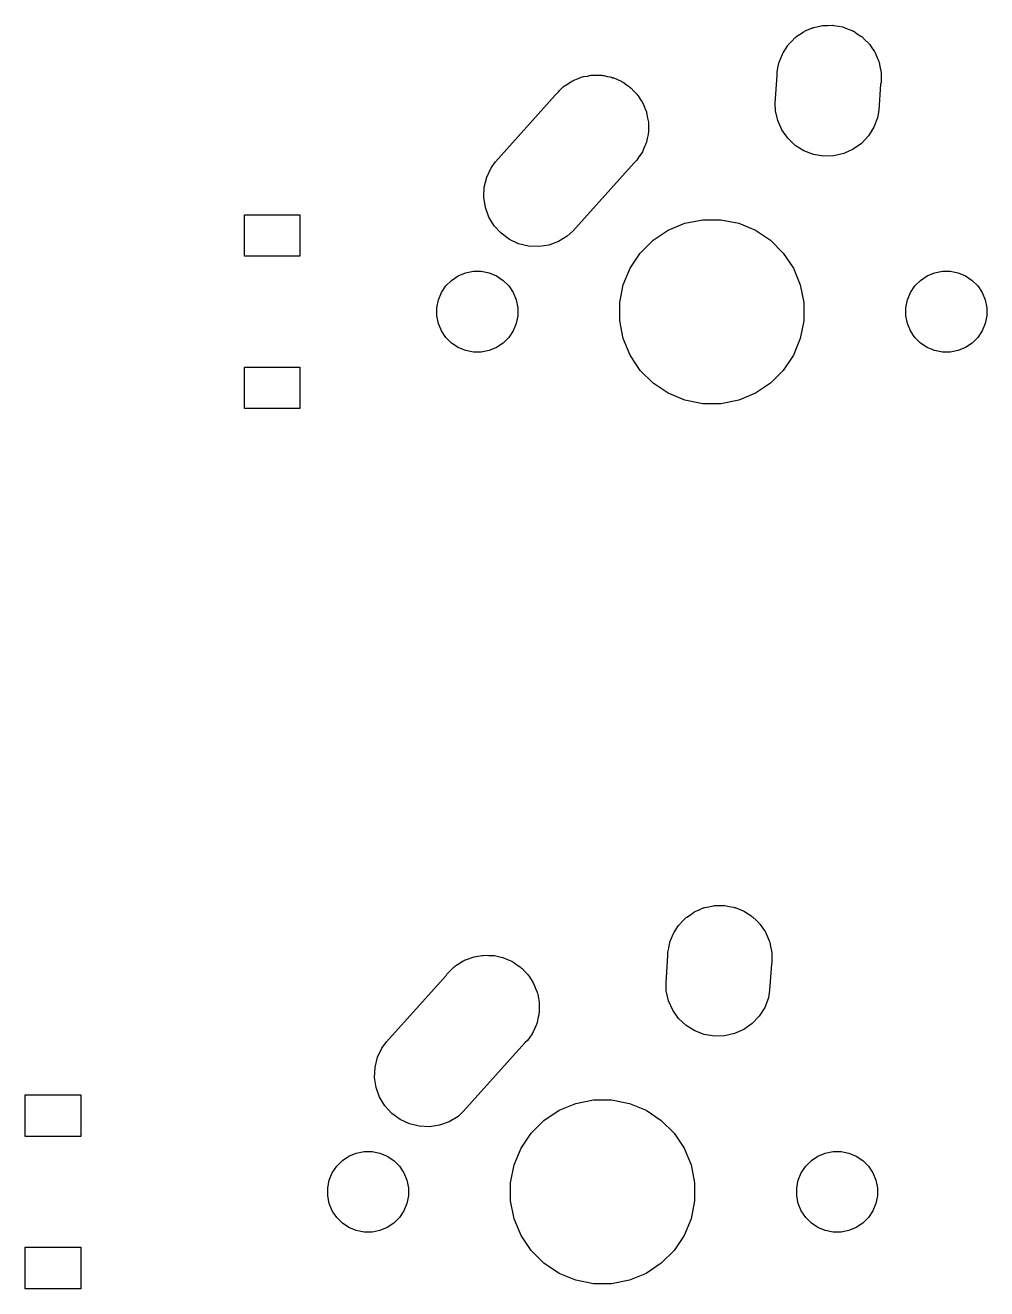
# Model space of a CAD drawing. Extents: x -26.1 to -7.5, y -7.6 to -2.3.
# Drawn here: x -8.309 to -7.489, y -6.554 to -5.476 of the extents above; entities that cross this region are included whole.
import ezdxf

# ---------------------------------------------------------------- set-up
doc = ezdxf.new("R2010")
doc.units = 0
doc.header["$MEASUREMENT"] = 0
doc.layers.add('BLACK', color=7, linetype='CONTINUOUS')

msp = doc.modelspace()

# ---------------------------------------------------------------- linework, layer by layer
at = {"layer": 'BLACK', "linetype": 'CONTINUOUS'}
for p, q in [((-7.63302, -5.47669), (-7.6294, -5.47586)), ((-7.6294, -5.47586), (-7.62874, -5.47584)), ((-7.62874, -5.47584), (-7.6281, -5.47571)), ((-7.6281, -5.47571), (-7.62439, -5.47571)), ((-7.62439, -5.47571), (-7.62068, -5.4756)), ((-7.62068, -5.4756), (-7.62003, -5.47571)), ((-7.62003, -5.47571), (-7.61938, -5.47571)), ((-7.61938, -5.47571), (-7.61574, -5.47643)), ((-7.61574, -5.47643), (-7.61207, -5.47705)), ((-7.65552, -5.48914), (-7.65297, -5.48644)), ((-7.65297, -5.48644), (-7.65244, -5.48606)), ((-7.65244, -5.48606), (-7.65197, -5.4856)), ((-7.65197, -5.4856), (-7.64889, -5.48353)), ((-7.64889, -5.48353), (-7.64586, -5.48138)), ((-7.64586, -5.48138), (-7.64526, -5.48111)), ((-7.64526, -5.48111), (-7.64472, -5.48075)), ((-7.64472, -5.48075), (-7.64129, -5.47933)), ((-7.64129, -5.47933), (-7.6379, -5.47781)), ((-7.6379, -5.47781), (-7.63726, -5.47766)), ((-7.63726, -5.47766), (-7.63666, -5.47741)), ((-7.63666, -5.47741), (-7.63302, -5.47669)), ((-7.61207, -5.47705), (-7.61146, -5.47728)), ((-7.61146, -5.47728), (-7.61082, -5.47741)), ((-7.61082, -5.47741), (-7.60739, -5.47883)), ((-7.60739, -5.47883), (-7.60392, -5.48015)), ((-7.60392, -5.48015), (-7.60337, -5.4805)), ((-7.60337, -5.4805), (-7.60276, -5.48075)), ((-7.60276, -5.48075), (-7.59967, -5.48281)), ((-7.59967, -5.48281), (-7.59653, -5.48478)), ((-7.59653, -5.48478), (-7.59605, -5.48523)), ((-7.59605, -5.48523), (-7.59551, -5.4856)), ((-7.59551, -5.4856), (-7.59288, -5.48822)), ((-7.66299, -5.49902), (-7.66093, -5.49593)), ((-7.66093, -5.49593), (-7.65896, -5.49279)), ((-7.65896, -5.49279), (-7.65851, -5.49231)), ((-7.65851, -5.49231), (-7.65814, -5.49177)), ((-7.65814, -5.49177), (-7.65552, -5.48914)), ((-7.59288, -5.48822), (-7.59018, -5.49077)), ((-7.59018, -5.49077), (-7.5898, -5.4913)), ((-7.5898, -5.4913), (-7.58934, -5.49177)), ((-7.58934, -5.49177), (-7.58727, -5.49485)), ((-7.58727, -5.49485), (-7.58512, -5.49788)), ((-7.58512, -5.49788), (-7.58485, -5.49848)), ((-7.66731, -5.51199), (-7.66669, -5.50833)), ((-7.66669, -5.50833), (-7.66646, -5.50772)), ((-7.66646, -5.50772), (-7.66633, -5.50708)), ((-7.66633, -5.50708), (-7.66491, -5.50365)), ((-7.66491, -5.50365), (-7.66359, -5.50018)), ((-7.66359, -5.50018), (-7.66324, -5.49963)), ((-7.66324, -5.49963), (-7.66299, -5.49902)), ((-7.58485, -5.49848), (-7.58449, -5.49902)), ((-7.58449, -5.49902), (-7.58307, -5.50245)), ((-7.58307, -5.50245), (-7.58155, -5.50584)), ((-7.58155, -5.50584), (-7.5814, -5.50648)), ((-7.5814, -5.50648), (-7.58115, -5.50708)), ((-7.58115, -5.50708), (-7.58043, -5.51072)), ((-7.83508, -5.51993), (-7.83412, -5.51974)), ((-7.83412, -5.51974), (-7.8332, -5.5194)), ((-7.8332, -5.5194), (-7.82985, -5.51889)), ((-7.82985, -5.51889), (-7.82653, -5.51823)), ((-7.82653, -5.51823), (-7.82554, -5.51823)), ((-7.82554, -5.51823), (-7.82457, -5.51808)), ((-7.82457, -5.51808), (-7.82119, -5.51823)), ((-7.82119, -5.51823), (-7.8178, -5.51823)), ((-7.8178, -5.51823), (-7.81684, -5.51842)), ((-7.81684, -5.51842), (-7.81586, -5.51846)), ((-7.81586, -5.51846), (-7.81257, -5.51927)), ((-7.81257, -5.51927), (-7.80925, -5.51993)), ((-7.66965, -5.54196), (-7.66803, -5.51847)), ((-7.66803, -5.51564), (-7.66731, -5.51199)), ((-7.66803, -5.51847), (-7.66803, -5.51564)), ((-7.58043, -5.51072), (-7.5796, -5.51434)), ((-7.5796, -5.51434), (-7.57958, -5.515)), ((-7.57958, -5.515), (-7.57945, -5.51564)), ((-7.57945, -5.51564), (-7.57945, -5.51935)), ((-7.57945, -5.51935), (-7.5794, -5.52088)), ((-7.85368, -5.53132), (-7.85279, -5.53051)), ((-7.85279, -5.53051), (-7.8504, -5.52812)), ((-7.8504, -5.52812), (-7.84958, -5.52757)), ((-7.84958, -5.52757), (-7.84886, -5.52691)), ((-7.84886, -5.52691), (-7.84596, -5.52515)), ((-7.84596, -5.52515), (-7.84315, -5.52327)), ((-7.84315, -5.52327), (-7.84224, -5.52289)), ((-7.84224, -5.52289), (-7.8414, -5.52238)), ((-7.8414, -5.52238), (-7.83821, -5.52123)), ((-7.83821, -5.52123), (-7.83508, -5.51993)), ((-7.80925, -5.51993), (-7.80834, -5.52031)), ((-7.80834, -5.52031), (-7.80738, -5.52054)), ((-7.80738, -5.52054), (-7.80431, -5.52197)), ((-7.80431, -5.52197), (-7.80119, -5.52327)), ((-7.80119, -5.52327), (-7.80037, -5.52382)), ((-7.80037, -5.52382), (-7.79948, -5.52423)), ((-7.79948, -5.52423), (-7.79675, -5.52624)), ((-7.79675, -5.52624), (-7.79393, -5.52812)), ((-7.79393, -5.52812), (-7.79324, -5.52881)), ((-7.79324, -5.52881), (-7.79244, -5.52939)), ((-7.79244, -5.52939), (-7.79016, -5.53189)), ((-7.57975, -5.52587), (-7.58128, -5.54805)), ((-7.57945, -5.52436), (-7.57975, -5.52587)), ((-7.5794, -5.52088), (-7.57945, -5.52153)), ((-7.57945, -5.52153), (-7.57945, -5.52436)), ((-7.90816, -5.59204), (-7.85724, -5.53529)), ((-7.85724, -5.53529), (-7.85657, -5.53429)), ((-7.85657, -5.53429), (-7.85433, -5.53205)), ((-7.85433, -5.53205), (-7.85368, -5.53132)), ((-7.79016, -5.53189), (-7.78776, -5.53429)), ((-7.78776, -5.53429), (-7.78722, -5.5351)), ((-7.78722, -5.5351), (-7.78655, -5.53583)), ((-7.78655, -5.53583), (-7.7848, -5.53873)), ((-7.7848, -5.53873), (-7.78291, -5.54154)), ((-7.78291, -5.54154), (-7.78254, -5.54245)), ((-7.78254, -5.54245), (-7.78203, -5.54329)), ((-7.78203, -5.54329), (-7.78087, -5.54647)), ((-7.78087, -5.54647), (-7.77958, -5.5496)), ((-7.77958, -5.5496), (-7.77938, -5.55056)), ((-7.77938, -5.55056), (-7.77905, -5.55149)), ((-7.77905, -5.55149), (-7.77853, -5.55484)), ((-7.66946, -5.54849), (-7.66965, -5.54196)), ((-7.66751, -5.557), (-7.66946, -5.54849)), ((-7.58128, -5.54805), (-7.58237, -5.5545)), ((-7.77853, -5.55484), (-7.77787, -5.55816)), ((-7.77787, -5.55816), (-7.77787, -5.55914)), ((-7.77787, -5.55914), (-7.77772, -5.56011)), ((-7.77772, -5.56011), (-7.77787, -5.5635)), ((-7.66393, -5.56496), (-7.66751, -5.557)), ((-7.58547, -5.56265), (-7.5901, -5.57005)), ((-7.58237, -5.5545), (-7.58547, -5.56265)), ((-7.77892, -5.57212), (-7.77958, -5.57544)), ((-7.77811, -5.56883), (-7.77892, -5.57212)), ((-7.77807, -5.56785), (-7.77811, -5.56883)), ((-7.77787, -5.56688), (-7.77807, -5.56785)), ((-7.77787, -5.5635), (-7.77787, -5.56688)), ((-7.65888, -5.57207), (-7.66393, -5.56496)), ((-7.65253, -5.57805), (-7.65888, -5.57207)), ((-7.5901, -5.57005), (-7.59608, -5.5764)), ((-7.78346, -5.58432), (-7.78388, -5.58521)), ((-7.78291, -5.5835), (-7.78346, -5.58432)), ((-7.78162, -5.58037), (-7.78291, -5.5835)), ((-7.78019, -5.5773), (-7.78162, -5.58037)), ((-7.77995, -5.57635), (-7.78019, -5.5773)), ((-7.77958, -5.57544), (-7.77995, -5.57635)), ((-7.64514, -5.58268), (-7.65253, -5.57805)), ((-7.63698, -5.58578), (-7.64514, -5.58268)), ((-7.60319, -5.58145), (-7.61115, -5.58503)), ((-7.59608, -5.5764), (-7.60319, -5.58145)), ((-7.91203, -5.59731), (-7.90816, -5.59204)), ((-7.79, -5.59299), (-7.84223, -5.6512)), ((-7.78776, -5.59075), (-7.79, -5.59299)), ((-7.78588, -5.58794), (-7.78776, -5.59075)), ((-7.78388, -5.58521), (-7.78588, -5.58794)), ((-7.62838, -5.58723), (-7.63698, -5.58578)), ((-7.61966, -5.58698), (-7.62838, -5.58723)), ((-7.61115, -5.58503), (-7.61966, -5.58698)), ((-7.9178, -5.61369), (-7.91572, -5.60522)), ((-7.91572, -5.60522), (-7.91203, -5.59731)), ((-7.91818, -5.62241), (-7.9178, -5.61369)), ((-7.91686, -5.63103), (-7.91818, -5.62241)), ((-8.12236, -5.67276), (-8.12236, -5.63732)), ((-8.12236, -5.63732), (-8.07512, -5.63732)), ((-8.07512, -5.63732), (-8.07512, -5.67276)), ((-7.91388, -5.63923), (-7.91686, -5.63103)), ((-7.90935, -5.64669), (-7.91388, -5.63923)), ((-7.90346, -5.65313), (-7.90935, -5.64669)), ((-7.76092, -5.65043), (-7.74664, -5.64452)), ((-7.74664, -5.64452), (-7.73147, -5.6415)), ((-7.73147, -5.6415), (-7.71601, -5.6415)), ((-7.71601, -5.6415), (-7.70084, -5.64452)), ((-7.70084, -5.64452), (-7.68656, -5.65043)), ((-7.89643, -5.65829), (-7.90346, -5.65313)), ((-7.88852, -5.66198), (-7.89643, -5.65829)), ((-7.84705, -5.65561), (-7.85451, -5.66014)), ((-7.84223, -5.6512), (-7.84705, -5.65561)), ((-7.78472, -5.66996), (-7.77378, -5.65903)), ((-7.77378, -5.65903), (-7.76092, -5.65043)), ((-7.68656, -5.65043), (-7.6737, -5.65903)), ((-7.6737, -5.65903), (-7.66277, -5.66996)), ((-7.88005, -5.66406), (-7.88852, -5.66198)), ((-7.87133, -5.66444), (-7.88005, -5.66406)), ((-7.86271, -5.66312), (-7.87133, -5.66444)), ((-7.85451, -5.66014), (-7.86271, -5.66312)), ((-7.79331, -5.68282), (-7.78472, -5.66996)), ((-7.66277, -5.66996), (-7.65417, -5.68282)), ((-8.07512, -5.67276), (-8.12236, -5.67276)), ((-7.9457, -5.69324), (-7.94006, -5.68947)), ((-7.94006, -5.68947), (-7.93379, -5.68688)), ((-7.93379, -5.68688), (-7.92713, -5.68555)), ((-7.92713, -5.68555), (-7.92035, -5.68555)), ((-7.92035, -5.68555), (-7.91369, -5.68688)), ((-7.91369, -5.68688), (-7.90742, -5.68947)), ((-7.90742, -5.68947), (-7.90178, -5.69324)), ((-7.79922, -5.6971), (-7.79331, -5.68282)), ((-7.65417, -5.68282), (-7.64826, -5.6971)), ((-7.5457, -5.69324), (-7.54006, -5.68947)), ((-7.54006, -5.68947), (-7.53379, -5.68688)), ((-7.53379, -5.68688), (-7.52713, -5.68555)), ((-7.52713, -5.68555), (-7.52035, -5.68555)), ((-7.52035, -5.68555), (-7.51369, -5.68688)), ((-7.51369, -5.68688), (-7.50742, -5.68947)), ((-7.50742, -5.68947), (-7.50178, -5.69324)), ((-7.95427, -5.70368), (-7.9505, -5.69804)), ((-7.9505, -5.69804), (-7.9457, -5.69324)), ((-7.90178, -5.69324), (-7.89698, -5.69804)), ((-7.89698, -5.69804), (-7.89321, -5.70368)), ((-7.80224, -5.71227), (-7.79922, -5.6971)), ((-7.64826, -5.6971), (-7.64524, -5.71227)), ((-7.55427, -5.70368), (-7.5505, -5.69804)), ((-7.5505, -5.69804), (-7.5457, -5.69324)), ((-7.50178, -5.69324), (-7.49698, -5.69804)), ((-7.49698, -5.69804), (-7.49321, -5.70368)), ((-7.95819, -5.71661), (-7.95687, -5.70995)), ((-7.95687, -5.70995), (-7.95427, -5.70368)), ((-7.89321, -5.70368), (-7.89062, -5.70995)), ((-7.89062, -5.70995), (-7.88929, -5.71661)), ((-7.80224, -5.72773), (-7.80224, -5.71227)), ((-7.64524, -5.71227), (-7.64524, -5.72773)), ((-7.55819, -5.71661), (-7.55687, -5.70995)), ((-7.55687, -5.70995), (-7.55427, -5.70368)), ((-7.49321, -5.70368), (-7.49062, -5.70995)), ((-7.49062, -5.70995), (-7.48929, -5.71661)), ((-7.95819, -5.72339), (-7.95819, -5.71661)), ((-7.95687, -5.73005), (-7.95819, -5.72339)), ((-7.88929, -5.72339), (-7.89062, -5.73005)), ((-7.88929, -5.71661), (-7.88929, -5.72339)), ((-7.55819, -5.72339), (-7.55819, -5.71661)), ((-7.55687, -5.73005), (-7.55819, -5.72339)), ((-7.48929, -5.72339), (-7.49062, -5.73005)), ((-7.48929, -5.71661), (-7.48929, -5.72339)), ((-7.95427, -5.73632), (-7.95687, -5.73005)), ((-7.89062, -5.73005), (-7.89321, -5.73632)), ((-7.79922, -5.7429), (-7.80224, -5.72773)), ((-7.64524, -5.72773), (-7.64826, -5.7429)), ((-7.55427, -5.73632), (-7.55687, -5.73005)), ((-7.49062, -5.73005), (-7.49321, -5.73632)), ((-7.9505, -5.74196), (-7.95427, -5.73632)), ((-7.9457, -5.74676), (-7.9505, -5.74196)), ((-7.89698, -5.74196), (-7.90178, -5.74676)), ((-7.89321, -5.73632), (-7.89698, -5.74196)), ((-7.79331, -5.75718), (-7.79922, -5.7429)), ((-7.64826, -5.7429), (-7.65417, -5.75718)), ((-7.5505, -5.74196), (-7.55427, -5.73632)), ((-7.5457, -5.74676), (-7.5505, -5.74196)), ((-7.49698, -5.74196), (-7.50178, -5.74676)), ((-7.49321, -5.73632), (-7.49698, -5.74196)), ((-7.94006, -5.75053), (-7.9457, -5.74676)), ((-7.93379, -5.75312), (-7.94006, -5.75053)), ((-7.92713, -5.75445), (-7.93379, -5.75312)), ((-7.92035, -5.75445), (-7.92713, -5.75445)), ((-7.91369, -5.75312), (-7.92035, -5.75445)), ((-7.90742, -5.75053), (-7.91369, -5.75312)), ((-7.90178, -5.74676), (-7.90742, -5.75053)), ((-7.54006, -5.75053), (-7.5457, -5.74676)), ((-7.53379, -5.75312), (-7.54006, -5.75053)), ((-7.52713, -5.75445), (-7.53379, -5.75312)), ((-7.52035, -5.75445), (-7.52713, -5.75445)), ((-7.51369, -5.75312), (-7.52035, -5.75445)), ((-7.50742, -5.75053), (-7.51369, -5.75312)), ((-7.50178, -5.74676), (-7.50742, -5.75053)), ((-8.12236, -5.80268), (-8.12236, -5.76724)), ((-8.12236, -5.76724), (-8.07512, -5.76724)), ((-8.07512, -5.76724), (-8.07512, -5.80268)), ((-7.78472, -5.77004), (-7.79331, -5.75718)), ((-7.65417, -5.75718), (-7.66277, -5.77004)), ((-7.77378, -5.78097), (-7.78472, -5.77004)), ((-7.66277, -5.77004), (-7.6737, -5.78097)), ((-7.76092, -5.78957), (-7.77378, -5.78097)), ((-7.6737, -5.78097), (-7.68656, -5.78957)), ((-7.74664, -5.79548), (-7.76092, -5.78957)), ((-7.73147, -5.7985), (-7.74664, -5.79548)), ((-7.71601, -5.7985), (-7.73147, -5.7985)), ((-7.70084, -5.79548), (-7.71601, -5.7985)), ((-7.68656, -5.78957), (-7.70084, -5.79548)), ((-8.07512, -5.80268), (-8.12236, -5.80268)), ((-7.73787, -6.23175), (-7.73444, -6.23033)), ((-7.73444, -6.23033), (-7.73105, -6.22881)), ((-7.73105, -6.22881), (-7.73041, -6.22866)), ((-7.73041, -6.22866), (-7.72981, -6.22841)), ((-7.72981, -6.22841), (-7.72617, -6.22769)), ((-7.72617, -6.22769), (-7.72255, -6.22686)), ((-7.72255, -6.22686), (-7.72189, -6.22684)), ((-7.72189, -6.22684), (-7.72125, -6.22671)), ((-7.72125, -6.22671), (-7.71754, -6.22671)), ((-7.71754, -6.22671), (-7.71383, -6.2266)), ((-7.71383, -6.2266), (-7.71318, -6.22671)), ((-7.71318, -6.22671), (-7.71253, -6.22671)), ((-7.71253, -6.22671), (-7.70888, -6.22743)), ((-7.70888, -6.22743), (-7.70522, -6.22805)), ((-7.70522, -6.22805), (-7.70461, -6.22828)), ((-7.70461, -6.22828), (-7.70397, -6.22841)), ((-7.70397, -6.22841), (-7.70054, -6.22983)), ((-7.70054, -6.22983), (-7.69707, -6.23115)), ((-7.69707, -6.23115), (-7.69651, -6.2315)), ((-7.75129, -6.24277), (-7.74867, -6.24014)), ((-7.74867, -6.24014), (-7.74612, -6.23744)), ((-7.74612, -6.23744), (-7.74559, -6.23706)), ((-7.74559, -6.23706), (-7.74512, -6.2366)), ((-7.74512, -6.2366), (-7.74204, -6.23453)), ((-7.74204, -6.23453), (-7.73901, -6.23238)), ((-7.73901, -6.23238), (-7.73841, -6.23211)), ((-7.73841, -6.23211), (-7.73787, -6.23175)), ((-7.69651, -6.2315), (-7.69591, -6.23175)), ((-7.69591, -6.23175), (-7.69282, -6.23381)), ((-7.69282, -6.23381), (-7.68968, -6.23578)), ((-7.68968, -6.23578), (-7.6892, -6.23623)), ((-7.6892, -6.23623), (-7.68866, -6.2366)), ((-7.68866, -6.2366), (-7.68603, -6.23922)), ((-7.68603, -6.23922), (-7.68333, -6.24177)), ((-7.68333, -6.24177), (-7.68295, -6.2423)), ((-7.75806, -6.25465), (-7.75674, -6.25118)), ((-7.75674, -6.25118), (-7.75639, -6.25063)), ((-7.75639, -6.25063), (-7.75614, -6.25002)), ((-7.75614, -6.25002), (-7.75408, -6.24693)), ((-7.75408, -6.24693), (-7.75211, -6.24379)), ((-7.75211, -6.24379), (-7.75166, -6.24331)), ((-7.75166, -6.24331), (-7.75129, -6.24277)), ((-7.68295, -6.2423), (-7.68249, -6.24277)), ((-7.68249, -6.24277), (-7.68042, -6.24585)), ((-7.68042, -6.24585), (-7.67827, -6.24888)), ((-7.67827, -6.24888), (-7.678, -6.24948)), ((-7.678, -6.24948), (-7.67764, -6.25002)), ((-7.67764, -6.25002), (-7.67622, -6.25345)), ((-7.76118, -6.26664), (-7.76046, -6.26299)), ((-7.76046, -6.26299), (-7.75984, -6.25933)), ((-7.75984, -6.25933), (-7.75961, -6.25872)), ((-7.75961, -6.25872), (-7.75948, -6.25808)), ((-7.75948, -6.25808), (-7.75806, -6.25465)), ((-7.67622, -6.25345), (-7.6747, -6.25684)), ((-7.6747, -6.25684), (-7.67455, -6.25748)), ((-7.67455, -6.25748), (-7.6743, -6.25808)), ((-7.6743, -6.25808), (-7.67358, -6.26172)), ((-7.67358, -6.26172), (-7.67275, -6.26534)), ((-7.93911, -6.27615), (-7.93629, -6.27427)), ((-7.93629, -6.27427), (-7.93539, -6.27389)), ((-7.93539, -6.27389), (-7.93454, -6.27338)), ((-7.93454, -6.27338), (-7.93136, -6.27223)), ((-7.93136, -6.27223), (-7.92823, -6.27093)), ((-7.92823, -6.27093), (-7.92727, -6.27074)), ((-7.92727, -6.27074), (-7.92635, -6.2704)), ((-7.92635, -6.2704), (-7.923, -6.26989)), ((-7.923, -6.26989), (-7.91968, -6.26923)), ((-7.91968, -6.26923), (-7.91869, -6.26923)), ((-7.91869, -6.26923), (-7.91772, -6.26908)), ((-7.91772, -6.26908), (-7.91434, -6.26923)), ((-7.91434, -6.26923), (-7.91095, -6.26923)), ((-7.91095, -6.26923), (-7.90999, -6.26942)), ((-7.90999, -6.26942), (-7.90901, -6.26946)), ((-7.90901, -6.26946), (-7.90572, -6.27027)), ((-7.90572, -6.27027), (-7.9024, -6.27093)), ((-7.9024, -6.27093), (-7.90149, -6.27131)), ((-7.90149, -6.27131), (-7.90053, -6.27154)), ((-7.90053, -6.27154), (-7.89746, -6.27297)), ((-7.89746, -6.27297), (-7.89434, -6.27427)), ((-7.89434, -6.27427), (-7.89352, -6.27482)), ((-7.7628, -6.29296), (-7.76118, -6.26947)), ((-7.76118, -6.26947), (-7.76118, -6.26664)), ((-7.67275, -6.26534), (-7.67273, -6.266)), ((-7.67273, -6.266), (-7.6726, -6.26664)), ((-7.6726, -6.26664), (-7.6726, -6.27035)), ((-7.6726, -6.27035), (-7.67255, -6.27188)), ((-7.67255, -6.27188), (-7.6726, -6.27253)), ((-7.6726, -6.27253), (-7.6726, -6.27536)), ((-7.94972, -6.28529), (-7.94748, -6.28305)), ((-7.94748, -6.28305), (-7.94683, -6.28232)), ((-7.94683, -6.28232), (-7.94594, -6.28151)), ((-7.94594, -6.28151), (-7.94355, -6.27912)), ((-7.94355, -6.27912), (-7.94273, -6.27857)), ((-7.94273, -6.27857), (-7.94201, -6.27791)), ((-7.94201, -6.27791), (-7.93911, -6.27615)), ((-7.89352, -6.27482), (-7.89263, -6.27523)), ((-7.89263, -6.27523), (-7.8899, -6.27724)), ((-7.8899, -6.27724), (-7.88708, -6.27912)), ((-7.88708, -6.27912), (-7.88639, -6.27981)), ((-7.88639, -6.27981), (-7.88559, -6.28039)), ((-7.88559, -6.28039), (-7.88331, -6.28289)), ((-7.88331, -6.28289), (-7.88091, -6.28529)), ((-7.6729, -6.27687), (-7.67443, -6.29905)), ((-7.6726, -6.27536), (-7.6729, -6.27687)), ((-8.00131, -6.34304), (-7.95039, -6.28629)), ((-7.95039, -6.28629), (-7.94972, -6.28529)), ((-7.88091, -6.28529), (-7.88037, -6.2861)), ((-7.88037, -6.2861), (-7.8797, -6.28683)), ((-7.8797, -6.28683), (-7.87795, -6.28973)), ((-7.87795, -6.28973), (-7.87606, -6.29254)), ((-7.87606, -6.29254), (-7.87569, -6.29345)), ((-7.87569, -6.29345), (-7.87518, -6.29429)), ((-7.87518, -6.29429), (-7.87402, -6.29747)), ((-7.76261, -6.29949), (-7.7628, -6.29296)), ((-7.87402, -6.29747), (-7.87273, -6.3006)), ((-7.87273, -6.3006), (-7.87253, -6.30156)), ((-7.87253, -6.30156), (-7.8722, -6.30249)), ((-7.8722, -6.30249), (-7.87168, -6.30584)), ((-7.87168, -6.30584), (-7.87102, -6.30916)), ((-7.76066, -6.308), (-7.76261, -6.29949)), ((-7.67551, -6.3055), (-7.67862, -6.31365)), ((-7.67443, -6.29905), (-7.67551, -6.3055)), ((-7.87102, -6.30916), (-7.87102, -6.31014)), ((-7.87102, -6.31014), (-7.87087, -6.31111)), ((-7.87087, -6.31111), (-7.87102, -6.3145)), ((-7.87102, -6.3145), (-7.87102, -6.31788)), ((-7.75708, -6.31596), (-7.76066, -6.308)), ((-7.75203, -6.32307), (-7.75708, -6.31596)), ((-7.67862, -6.31365), (-7.68325, -6.32105)), ((-7.87334, -6.3283), (-7.87477, -6.33137)), ((-7.8731, -6.32735), (-7.87334, -6.3283)), ((-7.87273, -6.32644), (-7.8731, -6.32735)), ((-7.87207, -6.32312), (-7.87273, -6.32644)), ((-7.87126, -6.31983), (-7.87207, -6.32312)), ((-7.87122, -6.31885), (-7.87126, -6.31983)), ((-7.87102, -6.31788), (-7.87122, -6.31885)), ((-7.74568, -6.32905), (-7.75203, -6.32307)), ((-7.68923, -6.3274), (-7.69634, -6.33245)), ((-7.68325, -6.32105), (-7.68923, -6.3274)), ((-7.87903, -6.33894), (-7.88091, -6.34175)), ((-7.87703, -6.33621), (-7.87903, -6.33894)), ((-7.87661, -6.33532), (-7.87703, -6.33621)), ((-7.87606, -6.3345), (-7.87661, -6.33532)), ((-7.87477, -6.33137), (-7.87606, -6.3345)), ((-7.73828, -6.33368), (-7.74568, -6.32905)), ((-7.73013, -6.33678), (-7.73828, -6.33368)), ((-7.72153, -6.33823), (-7.73013, -6.33678)), ((-7.71281, -6.33798), (-7.72153, -6.33823)), ((-7.7043, -6.33603), (-7.71281, -6.33798)), ((-7.69634, -6.33245), (-7.7043, -6.33603)), ((-8.00887, -6.35622), (-8.00518, -6.34831)), ((-8.00518, -6.34831), (-8.00131, -6.34304)), ((-7.88315, -6.34399), (-7.93538, -6.4022)), ((-7.88091, -6.34175), (-7.88315, -6.34399)), ((-8.01095, -6.36469), (-8.00887, -6.35622)), ((-8.01133, -6.37341), (-8.01095, -6.36469)), ((-8.01001, -6.38203), (-8.01133, -6.37341)), ((-8.00703, -6.39023), (-8.01001, -6.38203)), ((-8.30926, -6.42376), (-8.30926, -6.38832)), ((-8.30926, -6.38832), (-8.26202, -6.38832)), ((-8.26202, -6.38832), (-8.26202, -6.42376)), ((-8.0025, -6.39769), (-8.00703, -6.39023)), ((-7.83979, -6.39552), (-7.82462, -6.3925)), ((-7.82462, -6.3925), (-7.80916, -6.3925)), ((-7.80916, -6.3925), (-7.79399, -6.39552)), ((-7.99661, -6.40413), (-8.0025, -6.39769)), ((-7.93538, -6.4022), (-7.9402, -6.40661)), ((-7.86693, -6.41003), (-7.85407, -6.40143)), ((-7.85407, -6.40143), (-7.83979, -6.39552)), ((-7.79399, -6.39552), (-7.77971, -6.40143)), ((-7.77971, -6.40143), (-7.76685, -6.41003)), ((-7.98958, -6.40929), (-7.99661, -6.40413)), ((-7.98167, -6.41298), (-7.98958, -6.40929)), ((-7.9732, -6.41506), (-7.98167, -6.41298)), ((-7.95586, -6.41412), (-7.96448, -6.41544)), ((-7.94766, -6.41114), (-7.95586, -6.41412)), ((-7.9402, -6.40661), (-7.94766, -6.41114)), ((-7.87786, -6.42096), (-7.86693, -6.41003)), ((-7.76685, -6.41003), (-7.75591, -6.42096)), ((-8.26202, -6.42376), (-8.30926, -6.42376)), ((-7.96448, -6.41544), (-7.9732, -6.41506)), ((-7.88646, -6.43382), (-7.87786, -6.42096)), ((-7.75591, -6.42096), (-7.74732, -6.43382)), ((-7.89237, -6.4481), (-7.88646, -6.43382)), ((-7.74732, -6.43382), (-7.74141, -6.4481)), ((-8.04365, -6.44904), (-8.03885, -6.44424)), ((-8.03885, -6.44424), (-8.03321, -6.44047)), ((-8.03321, -6.44047), (-8.02694, -6.43788)), ((-8.02694, -6.43788), (-8.02028, -6.43655)), ((-8.02028, -6.43655), (-8.0135, -6.43655)), ((-8.0135, -6.43655), (-8.00684, -6.43788)), ((-8.00684, -6.43788), (-8.00057, -6.44047)), ((-8.00057, -6.44047), (-7.99493, -6.44424)), ((-7.99493, -6.44424), (-7.99013, -6.44904)), ((-7.64365, -6.44904), (-7.63885, -6.44424)), ((-7.63885, -6.44424), (-7.63321, -6.44047)), ((-7.63321, -6.44047), (-7.62694, -6.43788)), ((-7.62694, -6.43788), (-7.62028, -6.43655)), ((-7.62028, -6.43655), (-7.6135, -6.43655)), ((-7.6135, -6.43655), (-7.60684, -6.43788)), ((-7.60684, -6.43788), (-7.60057, -6.44047)), ((-7.60057, -6.44047), (-7.59493, -6.44424)), ((-7.59493, -6.44424), (-7.59013, -6.44904)), ((-8.05001, -6.46095), (-8.04742, -6.45468)), ((-8.04742, -6.45468), (-8.04365, -6.44904)), ((-7.99013, -6.44904), (-7.98636, -6.45468)), ((-7.98636, -6.45468), (-7.98376, -6.46095)), ((-7.89539, -6.46327), (-7.89237, -6.4481)), ((-7.74141, -6.4481), (-7.73839, -6.46327)), ((-7.65001, -6.46095), (-7.64742, -6.45468)), ((-7.64742, -6.45468), (-7.64365, -6.44904)), ((-7.59013, -6.44904), (-7.58636, -6.45468)), ((-7.58636, -6.45468), (-7.58376, -6.46095)), ((-8.05134, -6.46761), (-8.05001, -6.46095)), ((-8.05134, -6.47439), (-8.05134, -6.46761)), ((-7.98376, -6.46095), (-7.98244, -6.46761)), ((-7.98244, -6.46761), (-7.98244, -6.47439)), ((-7.89539, -6.47873), (-7.89539, -6.46327)), ((-7.73839, -6.46327), (-7.73839, -6.47873)), ((-7.65134, -6.46761), (-7.65001, -6.46095)), ((-7.65134, -6.47439), (-7.65134, -6.46761)), ((-7.58376, -6.46095), (-7.58244, -6.46761)), ((-7.58244, -6.46761), (-7.58244, -6.47439)), ((-8.05001, -6.48105), (-8.05134, -6.47439)), ((-7.98244, -6.47439), (-7.98376, -6.48105)), ((-7.89237, -6.4939), (-7.89539, -6.47873)), ((-7.73839, -6.47873), (-7.74141, -6.4939)), ((-7.65001, -6.48105), (-7.65134, -6.47439)), ((-7.58244, -6.47439), (-7.58376, -6.48105)), ((-8.04742, -6.48732), (-8.05001, -6.48105)), ((-8.04365, -6.49296), (-8.04742, -6.48732)), ((-7.98636, -6.48732), (-7.99013, -6.49296)), ((-7.98376, -6.48105), (-7.98636, -6.48732)), ((-7.64742, -6.48732), (-7.65001, -6.48105)), ((-7.64365, -6.49296), (-7.64742, -6.48732)), ((-7.58636, -6.48732), (-7.59013, -6.49296)), ((-7.58376, -6.48105), (-7.58636, -6.48732)), ((-8.03885, -6.49776), (-8.04365, -6.49296)), ((-8.03321, -6.50153), (-8.03885, -6.49776)), ((-7.99493, -6.49776), (-8.00057, -6.50153)), ((-7.99013, -6.49296), (-7.99493, -6.49776)), ((-7.88646, -6.50818), (-7.89237, -6.4939)), ((-7.74141, -6.4939), (-7.74732, -6.50818)), ((-7.63885, -6.49776), (-7.64365, -6.49296)), ((-7.63321, -6.50153), (-7.63885, -6.49776)), ((-7.59493, -6.49776), (-7.60057, -6.50153)), ((-7.59013, -6.49296), (-7.59493, -6.49776)), ((-8.02694, -6.50412), (-8.03321, -6.50153)), ((-8.02028, -6.50545), (-8.02694, -6.50412)), ((-8.0135, -6.50545), (-8.02028, -6.50545)), ((-8.00684, -6.50412), (-8.0135, -6.50545)), ((-8.00057, -6.50153), (-8.00684, -6.50412)), ((-7.87786, -6.52104), (-7.88646, -6.50818)), ((-7.74732, -6.50818), (-7.75591, -6.52104)), ((-7.62694, -6.50412), (-7.63321, -6.50153)), ((-7.62028, -6.50545), (-7.62694, -6.50412)), ((-7.6135, -6.50545), (-7.62028, -6.50545)), ((-7.60684, -6.50412), (-7.6135, -6.50545)), ((-7.60057, -6.50153), (-7.60684, -6.50412)), ((-8.30926, -6.55368), (-8.30926, -6.51824)), ((-8.30926, -6.51824), (-8.26202, -6.51824)), ((-8.26202, -6.51824), (-8.26202, -6.55368)), ((-7.86693, -6.53197), (-7.87786, -6.52104)), ((-7.75591, -6.52104), (-7.76685, -6.53197)), ((-7.85407, -6.54057), (-7.86693, -6.53197)), ((-7.76685, -6.53197), (-7.77971, -6.54057)), ((-7.83979, -6.54648), (-7.85407, -6.54057)), ((-7.77971, -6.54057), (-7.79399, -6.54648)), ((-8.26202, -6.55368), (-8.30926, -6.55368)), ((-7.82462, -6.5495), (-7.83979, -6.54648)), ((-7.80916, -6.5495), (-7.82462, -6.5495)), ((-7.79399, -6.54648), (-7.80916, -6.5495))]:
    msp.add_line(p, q, dxfattribs=at)

doc.saveas('drawing.dxf')
